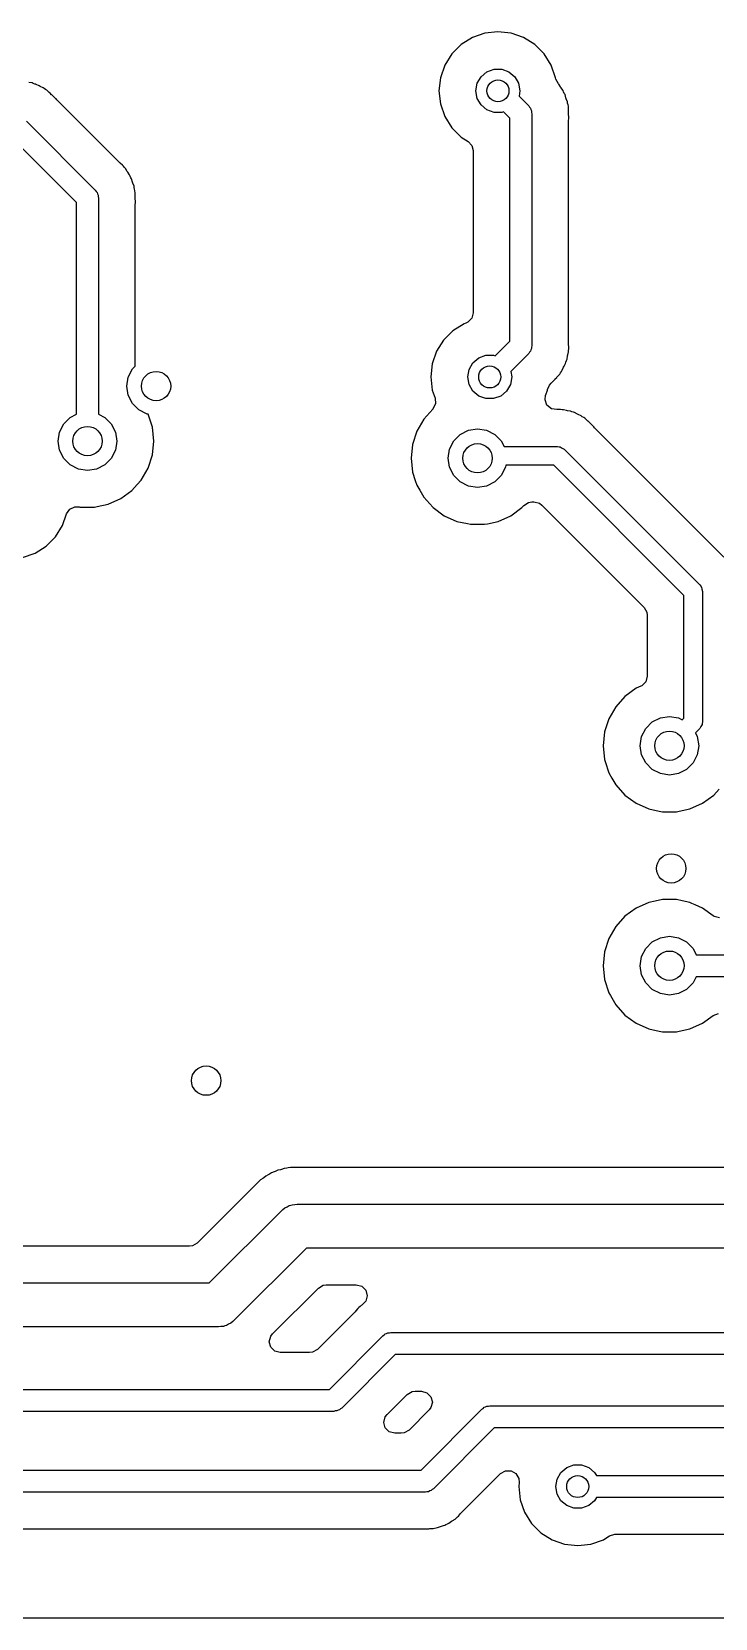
# Model space of a CAD drawing. Extents: x 44 to 146, y -87 to -25.
# Drawn here: x 97 to 106.33, y -86.75 to -65.12 of the extents above; entities that cross this region are included whole.
import ezdxf

# ---------------------------------------------------------------- set-up
doc = ezdxf.new("R2010")
doc.units = 0
doc.layers.add('BLACK', color=7, linetype='CONTINUOUS')

msp = doc.modelspace()

# ---------------------------------------------------------------- linework, layer by layer
at = {"layer": 'BLACK', "linetype": 'CONTINUOUS'}
for p, q in [((102.860238, -65.295184), (102.732684, -65.422738)), ((103.012977, -65.199211), (102.860238, -65.295184)), ((103.183247, -65.139631), (103.012977, -65.199211)), ((103.362499, -65.119435), (103.183247, -65.139631)), ((103.362501, -65.119435), (103.362499, -65.119435)), ((103.541753, -65.139631), (103.362501, -65.119435)), ((103.541754, -65.139631), (103.541753, -65.139631)), ((103.541755, -65.139632), (103.541754, -65.139631)), ((103.712022, -65.199211), (103.541755, -65.139632)), ((103.864762, -65.295184), (103.712022, -65.199211)), ((103.992316, -65.422738), (103.864762, -65.295184)), ((102.732684, -65.422738), (102.636711, -65.575477)), ((104.088289, -65.575478), (103.992316, -65.422738)), ((102.636711, -65.575477), (102.577131, -65.745747)), ((103.080592, -65.822394), (103.132687, -65.732164)), ((103.132687, -65.732164), (103.2125, -65.665192)), ((103.2125, -65.665192), (103.310406, -65.629558)), ((103.310406, -65.629558), (103.414594, -65.629558)), ((103.414594, -65.629558), (103.5125, -65.665192)), ((103.5125, -65.665192), (103.592313, -65.732164)), ((103.592313, -65.732164), (103.644408, -65.822394)), ((104.147868, -65.745745), (104.088289, -65.575478)), ((97.007721, -65.816764), (96.963807, -65.809808)), ((97.007723, -65.816764), (97.007721, -65.816764)), ((97.007726, -65.816765), (97.007723, -65.816764)), ((97.025398, -65.824412), (97.007726, -65.816765)), ((97.047504, -65.83198), (97.025398, -65.824412)), ((97.060497, -65.835317), (97.047504, -65.83198)), ((97.066169, -65.836773), (97.060497, -65.835317)), ((97.066173, -65.836775), (97.066169, -65.836773)), ((97.105146, -65.858201), (97.066173, -65.836775)), ((97.117748, -65.864375), (97.105146, -65.858201)), ((97.158564, -65.882038), (97.117748, -65.864375)), ((97.173784, -65.893844), (97.158564, -65.882038)), ((97.193315, -65.906673), (97.173784, -65.893844)), ((97.210193, -65.915952), (97.193315, -65.906673)), ((97.210196, -65.915954), (97.210193, -65.915952)), ((97.2102, -65.915957), (97.210196, -65.915954)), ((97.242613, -65.946395), (97.2102, -65.915957)), ((97.253284, -65.95551), (97.242613, -65.946395)), ((97.255834, -65.957488), (97.253284, -65.95551)), ((97.2759, -65.977554), (97.255834, -65.957488)), ((102.577131, -65.745747), (102.556935, -65.924998)), ((102.556935, -65.924998), (102.556935, -65.925001)), ((102.556935, -65.925001), (102.577131, -66.104252)), ((103.0625, -65.925), (103.080592, -65.822394)), ((103.080592, -66.027606), (103.0625, -65.925)), ((103.644408, -65.822394), (103.6625, -65.925)), ((103.6625, -65.925), (103.649329, -65.999697)), ((104.147869, -65.745748), (104.147868, -65.745745)), ((104.148523, -65.748617), (104.147869, -65.745748)), ((104.151844, -65.766167), (104.148523, -65.748617)), ((104.187567, -65.828042), (104.151844, -65.766167)), ((104.187333, -65.828225), (104.187567, -65.828042)), ((104.188663, -65.82994), (104.187333, -65.828225)), ((104.190408, -65.832962), (104.188663, -65.82994)), ((104.193081, -65.835635), (104.190408, -65.832962)), ((104.214488, -65.871834), (104.193081, -65.835635)), ((104.215719, -65.873915), (104.214488, -65.871834)), ((104.223424, -65.885645), (104.215719, -65.873915)), ((104.245443, -65.915952), (104.223424, -65.885645)), ((104.249567, -65.921628), (104.245443, -65.915952)), ((104.24957, -65.921634), (104.249567, -65.921628)), ((104.256655, -65.939527), (104.24957, -65.921634)), ((104.26694, -65.960522), (104.256655, -65.939527)), ((97.279261, -65.980811), (97.2759, -65.977554)), ((97.330002, -66.02846), (97.279261, -65.980811)), ((97.330005, -66.028465), (97.330002, -66.02846)), ((97.335978, -66.035684), (97.330005, -66.028465)), ((97.336379, -66.035351), (97.335978, -66.035684)), ((97.347184, -66.048838), (97.336379, -66.035351)), ((98.197917, -66.899571), (97.347184, -66.048838)), ((102.577131, -66.104252), (102.577131, -66.104254)), ((102.577131, -66.104254), (102.577132, -66.104255)), ((102.577132, -66.104255), (102.636711, -66.274522)), ((103.132687, -66.117836), (103.080592, -66.027606)), ((103.2125, -66.184808), (103.132687, -66.117836)), ((103.649329, -65.999697), (103.781066, -66.131434)), ((103.781066, -66.131434), (103.790939, -66.148535)), ((103.790939, -66.148535), (103.804904, -66.1625)), ((103.804904, -66.1625), (103.810015, -66.181574)), ((104.276744, -65.9771), (104.26694, -65.960522)), ((104.276745, -65.977102), (104.276744, -65.9771)), ((104.289157, -66.019826), (104.276745, -65.977102)), ((104.293701, -66.033095), (104.289157, -66.019826)), ((104.31007, -66.074438), (104.293701, -66.033095)), ((104.310071, -66.074442), (104.31007, -66.074438)), ((104.312483, -66.09354), (104.310071, -66.074442)), ((104.317225, -66.116439), (104.312483, -66.09354)), ((104.322598, -66.134931), (104.317225, -66.116439)), ((104.322907, -66.144778), (104.322598, -66.134931)), ((104.323994, -66.179382), (104.322907, -66.144778)), ((96.930866, -66.340334), (97.870666, -67.280134)), ((102.636711, -66.274522), (102.732684, -66.427262)), ((103.310406, -66.220442), (103.2125, -66.184808)), ((103.414594, -66.220442), (103.310406, -66.220442)), ((103.43748, -66.212112), (103.414594, -66.220442)), ((103.525, -66.299632), (103.43748, -66.212112)), ((103.525, -69.337868), (103.525, -66.299632)), ((103.810015, -66.181574), (103.819889, -66.198677)), ((103.819889, -66.198677), (103.819889, -66.218425)), ((103.819889, -66.218425), (103.825, -66.2375)), ((103.825, -66.2375), (103.825, -69.4)), ((104.325098, -66.193393), (104.323994, -66.179382)), ((104.3255, -66.196572), (104.325098, -66.193393)), ((104.3255, -66.224956), (104.3255, -66.196572)), ((104.325574, -66.229637), (104.3255, -66.224956)), ((104.3255, -66.325763), (104.327396, -66.308583)), ((104.3255, -69.362291), (104.3255, -66.325763)), ((104.32776, -66.299201), (104.325574, -66.229637)), ((104.326878, -66.308534), (104.32776, -66.299201)), ((104.327396, -66.308583), (104.326878, -66.308534)), ((97.6146, -67.448332), (96.762668, -66.5964)), ((102.732684, -66.427262), (102.860238, -66.554816)), ((102.860238, -66.554816), (102.954773, -66.614216)), ((102.954773, -66.614216), (103.007233, -66.670755)), ((103.007233, -66.670755), (103.0245, -66.740378)), ((103.0245, -66.740378), (103.0245, -68.950092)), ((98.208289, -66.909009), (98.197917, -66.899571)), ((98.242563, -66.937363), (98.208289, -66.909009)), ((98.242564, -66.937365), (98.242563, -66.937363)), ((98.253878, -66.952937), (98.242564, -66.937365)), ((98.26906, -66.970714), (98.253878, -66.952937)), ((98.282681, -66.984335), (98.26906, -66.970714)), ((98.282683, -66.984339), (98.282681, -66.984335)), ((98.282685, -66.984341), (98.282683, -66.984339)), ((98.305323, -67.022619), (98.282685, -66.984341)), ((98.313021, -67.03434), (98.305323, -67.022619)), ((98.339168, -67.070329), (98.313021, -67.03434)), ((98.339169, -67.070332), (98.339168, -67.070329)), ((98.346256, -67.088231), (98.339169, -67.070332)), ((98.356545, -67.109233), (98.346256, -67.088231)), ((98.366344, -67.125802), (98.356545, -67.109233)), ((98.378751, -67.16851), (98.366344, -67.125802)), ((98.383297, -67.181786), (98.378751, -67.16851)), ((98.399671, -67.223142), (98.383297, -67.181786)), ((98.402085, -67.242254), (98.399671, -67.223142)), ((98.406824, -67.265137), (98.402085, -67.242254)), ((97.6146, -70.333024), (97.6146, -67.448332)), ((97.870666, -67.280134), (97.880539, -67.297235)), ((97.880539, -67.297235), (97.894504, -67.3112)), ((97.894504, -67.3112), (97.899615, -67.330274)), ((97.899615, -67.330274), (97.909489, -67.347377)), ((97.909489, -67.347377), (97.909489, -67.367125)), ((97.909489, -67.367125), (97.9146, -67.3862)), ((97.9146, -67.3862), (97.9146, -70.333024)), ((98.412197, -67.283631), (98.406824, -67.265137)), ((98.413398, -67.321862), (98.412197, -67.283631)), ((98.413593, -67.328078), (98.413398, -67.321862)), ((98.414694, -67.342069), (98.413593, -67.328078)), ((98.4151, -67.345275), (98.414694, -67.342069)), ((98.4151, -67.34528), (98.4151, -67.345275)), ((98.4151, -67.373669), (98.4151, -67.34528)), ((98.415174, -67.37835), (98.4151, -67.373669)), ((98.4151, -67.474463), (98.416996, -67.457283)), ((98.41736, -67.447902), (98.415174, -67.37835)), ((98.416478, -67.457234), (98.41736, -67.447902)), ((98.416996, -67.457283), (98.416478, -67.457234)), ((98.4151, -69.676179), (98.4151, -67.474463)), ((103.0245, -68.950092), (103.004538, -69.024592)), ((102.747738, -69.195184), (102.620184, -69.322738)), ((102.900477, -69.099211), (102.747738, -69.195184)), ((102.924714, -69.09073), (102.900477, -69.099211)), ((102.95, -69.07913), (102.924714, -69.09073)), ((103.004538, -69.024592), (102.95, -69.07913)), ((102.620184, -69.322738), (102.524211, -69.475477)), ((103.32498, -69.537887), (103.525, -69.337868)), ((103.825, -69.4), (103.819889, -69.419074)), ((103.819889, -69.419074), (103.819889, -69.438823)), ((104.326161, -69.376313), (104.3255, -69.362291)), ((104.330347, -69.420595), (104.326161, -69.376313)), ((102.524211, -69.475477), (102.464631, -69.645747)), ((102.968092, -69.722394), (103.020187, -69.632164)), ((103.020187, -69.632164), (103.1, -69.565192)), ((103.1, -69.565192), (103.197906, -69.529558)), ((103.197906, -69.529558), (103.302094, -69.529558)), ((103.302094, -69.529558), (103.32498, -69.537887)), ((103.781066, -69.506066), (103.536829, -69.750302)), ((103.790939, -69.488964), (103.781066, -69.506066)), ((103.804904, -69.475), (103.790939, -69.488964)), ((103.810015, -69.455925), (103.804904, -69.475)), ((103.819889, -69.438823), (103.810015, -69.455925)), ((104.284627, -69.641368), (104.289413, -69.622722)), ((104.289413, -69.622722), (104.296986, -69.6006)), ((104.296986, -69.6006), (104.304636, -69.582926)), ((104.304636, -69.582926), (104.311594, -69.538987)), ((104.311594, -69.538987), (104.314437, -69.525261)), ((104.314437, -69.525261), (104.3255, -69.482177)), ((104.3255, -69.462921), (104.327335, -69.43961)), ((104.3255, -69.482177), (104.3255, -69.462921)), ((104.327335, -69.43961), (104.330347, -69.420595)), ((98.3, -69.95), (98.319577, -69.826393)), ((98.319577, -69.826393), (98.376393, -69.714886)), ((98.376393, -69.714886), (98.4151, -69.676179)), ((102.464631, -69.645747), (102.444435, -69.824998)), ((102.444435, -69.824998), (102.444435, -69.825001)), ((102.444435, -69.825001), (102.464631, -70.004253)), ((102.95, -69.825), (102.968092, -69.722394)), ((102.968092, -69.927606), (102.95, -69.825)), ((103.55, -69.825), (103.531908, -69.927606)), ((103.536829, -69.750302), (103.55, -69.825)), ((104.140634, -69.854411), (104.143863, -69.851081)), ((104.143863, -69.851081), (104.163903, -69.831042)), ((104.163903, -69.831041), (104.163911, -69.831034)), ((104.163903, -69.831042), (104.163903, -69.831041)), ((104.163911, -69.831034), (104.165885, -69.828488)), ((104.165885, -69.828488), (104.174994, -69.817821)), ((104.174994, -69.817821), (104.205448, -69.785393)), ((104.205448, -69.785393), (104.214722, -69.768521)), ((104.214722, -69.768521), (104.227559, -69.748979)), ((104.227559, -69.748979), (104.239363, -69.733763)), ((104.239363, -69.733763), (104.257028, -69.692938)), ((104.257028, -69.692938), (104.263196, -69.680347)), ((104.263196, -69.680347), (104.284627, -69.641368)), ((98.319577, -70.073607), (98.3, -69.95)), ((102.464631, -70.004253), (102.503529, -70.115417)), ((103.020187, -70.017836), (102.968092, -69.927606)), ((103.1, -70.084808), (103.020187, -70.017836)), ((103.479813, -70.017836), (103.4, -70.084808)), ((103.531908, -69.927606), (103.479813, -70.017836)), ((104.012716, -70.068991), (104.035368, -70.004255)), ((104.035368, -70.004253), (104.03723, -69.996097)), ((104.035368, -70.004255), (104.035368, -70.004253)), ((104.03723, -69.996097), (104.039247, -69.996557)), ((104.039247, -69.996557), (104.063197, -69.93553)), ((104.063197, -69.93553), (104.088109, -69.909198)), ((104.088109, -69.909198), (104.092931, -69.905207)), ((104.092931, -69.905207), (104.09294, -69.905202)), ((104.09294, -69.905202), (104.140634, -69.854411)), ((98.376393, -70.185114), (98.319577, -70.073607)), ((98.464886, -70.273607), (98.376393, -70.185114)), ((98.576393, -70.330423), (98.464886, -70.273607)), ((102.473618, -70.264329), (102.35062, -70.40093)), ((102.475827, -70.26182), (102.473618, -70.264329)), ((102.509292, -70.19233), (102.475827, -70.26182)), ((102.503529, -70.115417), (102.509292, -70.19233)), ((103.197906, -70.120442), (103.1, -70.084808)), ((103.302094, -70.120442), (103.197906, -70.120442)), ((103.4, -70.084808), (103.302094, -70.120442)), ((104.00361, -70.136237), (104.011311, -70.073005)), ((104.030494, -70.208528), (104.00361, -70.136237)), ((104.011311, -70.073005), (104.012716, -70.068991)), ((104.089921, -70.257692), (104.030494, -70.208528)), ((104.165969, -70.270556), (104.089921, -70.257692)), ((104.194865, -70.267824), (104.165969, -70.270556)), ((104.212806, -70.270666), (104.194865, -70.267824)), ((104.236113, -70.2725), (104.212806, -70.270666)), ((104.254272, -70.2725), (104.236113, -70.2725)), ((104.29559, -70.283108), (104.254272, -70.2725)), ((104.309331, -70.285953), (104.29559, -70.283108)), ((97.384177, -70.576393), (97.440993, -70.464886)), ((97.440993, -70.464886), (97.529486, -70.376393)), ((97.529486, -70.376393), (97.6146, -70.333024)), ((97.9146, -70.333024), (97.999714, -70.376393)), ((97.999714, -70.376393), (98.088207, -70.464886)), ((98.088207, -70.464886), (98.145023, -70.576393)), ((98.59217, -70.332921), (98.576393, -70.330423)), ((98.650274, -70.511744), (98.59217, -70.332921)), ((102.35062, -70.40093), (102.255973, -70.564865)), ((104.351452, -70.292624), (104.309331, -70.285953)), ((104.351461, -70.292627), (104.351452, -70.292624)), ((104.368127, -70.299839), (104.351461, -70.292627)), ((104.390243, -70.307411), (104.368127, -70.299839)), ((104.407833, -70.311927), (104.390243, -70.307411)), ((104.407835, -70.311928), (104.407833, -70.311927)), ((104.445214, -70.332478), (104.407835, -70.311928)), ((104.457806, -70.338647), (104.445214, -70.332478)), ((104.496962, -70.355592), (104.457806, -70.338647)), ((104.511309, -70.366721), (104.496962, -70.355592)), ((104.53085, -70.379556), (104.511309, -70.366721)), ((104.546765, -70.388305), (104.53085, -70.379556)), ((104.577857, -70.417503), (104.546765, -70.388305)), ((104.588536, -70.426624), (104.577857, -70.417503)), ((104.590795, -70.428376), (104.588536, -70.426624)), ((104.610087, -70.447668), (104.590795, -70.428376)), ((104.613447, -70.450924), (104.610087, -70.447668)), ((104.66234, -70.496838), (104.613447, -70.450924)), ((104.662341, -70.49684), (104.66234, -70.496838)), ((104.668319, -70.504065), (104.662341, -70.49684)), ((97.3646, -70.7), (97.384177, -70.576393)), ((97.384177, -70.823607), (97.3646, -70.7)), ((98.145023, -70.576393), (98.1646, -70.7)), ((98.1646, -70.7), (98.145023, -70.823607)), ((98.67006, -70.7), (98.650274, -70.511744)), ((98.650274, -70.888256), (98.67006, -70.7)), ((102.25597, -70.564872), (102.197476, -70.744896)), ((102.255973, -70.564865), (102.25597, -70.564872)), ((102.702728, -70.809544), (102.759544, -70.698037)), ((102.759544, -70.698037), (102.848037, -70.609544)), ((102.848037, -70.609544), (102.959544, -70.552728)), ((102.959544, -70.552728), (103.083151, -70.533151)), ((103.083151, -70.533151), (103.206758, -70.552728)), ((103.206758, -70.552728), (103.318265, -70.609544)), ((103.318265, -70.609544), (103.406758, -70.698037)), ((103.406758, -70.698037), (103.444954, -70.773)), ((104.668752, -70.503706), (104.668319, -70.504065)), ((104.679327, -70.516908), (104.668752, -70.503706)), ((106.442824, -72.280405), (104.679327, -70.516908)), ((97.440993, -70.935114), (97.384177, -70.823607)), ((98.145023, -70.823607), (98.088207, -70.935114)), ((98.591779, -71.068284), (98.650274, -70.888256)), ((102.197476, -70.744896), (102.177691, -70.933151)), ((102.177691, -70.933151), (102.197476, -71.121405)), ((102.683151, -70.933151), (102.702728, -70.809544)), ((102.702728, -71.056758), (102.683151, -70.933151)), ((103.444954, -70.773), (104.175, -70.773)), ((104.175, -70.773), (104.197452, -70.776227)), ((104.197452, -70.776227), (104.201996, -70.775903)), ((104.201996, -70.775903), (104.204427, -70.77723)), ((104.204427, -70.77723), (104.21078, -70.778144)), ((104.21078, -70.778144), (104.237217, -70.795134)), ((104.237217, -70.795134), (104.264803, -70.810197)), ((104.264803, -70.810197), (106.114802, -72.660197)), ((97.529486, -71.023607), (97.440993, -70.935114)), ((97.640993, -71.080423), (97.529486, -71.023607)), ((97.7646, -71.1), (97.640993, -71.080423)), ((97.888207, -71.080423), (97.7646, -71.1)), ((97.999714, -71.023607), (97.888207, -71.080423)), ((98.088207, -70.935114), (97.999714, -71.023607)), ((98.497133, -71.232216), (98.591779, -71.068284)), ((102.197476, -71.121405), (102.235036, -71.237001)), ((102.759544, -71.168265), (102.702728, -71.056758)), ((103.463574, -71.056758), (103.406758, -71.168265)), ((103.468287, -71.027), (103.463574, -71.056758)), ((104.122394, -71.027), (103.468287, -71.027)), ((105.898, -72.802605), (104.122394, -71.027)), ((98.370471, -71.372888), (98.443136, -71.292186)), ((98.443136, -71.292186), (98.49713, -71.23222)), ((98.49713, -71.23222), (98.497131, -71.232218)), ((98.497131, -71.232218), (98.497133, -71.232216)), ((102.235036, -71.237001), (102.255972, -71.301435)), ((102.255972, -71.301435), (102.295232, -71.369435)), ((102.848037, -71.256758), (102.759544, -71.168265)), ((102.959544, -71.313574), (102.848037, -71.256758)), ((103.083151, -71.333151), (102.959544, -71.313574)), ((103.206758, -71.313574), (103.083151, -71.333151)), ((103.318265, -71.256758), (103.206758, -71.313574)), ((103.406758, -71.168265), (103.318265, -71.256758)), ((97.898604, -71.592134), (98.044403, -71.561144)), ((98.044403, -71.561144), (98.21733, -71.484151)), ((98.21733, -71.484151), (98.370471, -71.372888)), ((102.295232, -71.369435), (102.35062, -71.465371)), ((102.35062, -71.465371), (102.472716, -71.60097)), ((103.689022, -71.606039), (103.71535, -71.576799)), ((103.71535, -71.576799), (103.780035, -71.534792)), ((103.780035, -71.534792), (103.826078, -71.5275)), ((103.826078, -71.5275), (103.853363, -71.5275)), ((103.853363, -71.5275), (103.927863, -71.547462)), ((103.927863, -71.547462), (103.958722, -71.571141)), ((103.958722, -71.571141), (105.353859, -72.966278)), ((97.425789, -71.849522), (97.480477, -71.693232)), ((97.480477, -71.693232), (97.523921, -71.62951)), ((97.523921, -71.62951), (97.593411, -71.596045)), ((97.593411, -71.596045), (97.652095, -71.596703)), ((97.652095, -71.596703), (97.657822, -71.597921)), ((97.657822, -71.597921), (97.669952, -71.6005)), ((97.669952, -71.6005), (97.669954, -71.6005)), ((97.669954, -71.6005), (97.859248, -71.6005)), ((97.859248, -71.6005), (97.898604, -71.592134)), ((102.472716, -71.60097), (102.47728, -71.606039)), ((102.47728, -71.606039), (102.630421, -71.717302)), ((102.630421, -71.717302), (102.803348, -71.794295)), ((102.803348, -71.794295), (102.944466, -71.82429)), ((103.217155, -71.825285), (103.362954, -71.794295)), ((103.362954, -71.794295), (103.535881, -71.717302)), ((103.535881, -71.717302), (103.689022, -71.606039)), ((97.202262, -72.129816), (97.329816, -72.002262)), ((97.329816, -72.002262), (97.425789, -71.849522)), ((102.944466, -71.82429), (102.988503, -71.833651)), ((102.988503, -71.833651), (102.988505, -71.833651)), ((102.988505, -71.833651), (103.177799, -71.833651)), ((103.177799, -71.833651), (103.217155, -71.825285)), ((96.879255, -72.285368), (97.049522, -72.225789)), ((97.049522, -72.225789), (97.202262, -72.129816)), ((106.114802, -72.660197), (106.128394, -72.678354)), ((105.898, -74.474394), (105.898, -72.802605)), ((106.128394, -72.678354), (106.131839, -72.681339)), ((106.131839, -72.681339), (106.132619, -72.683998)), ((106.132619, -72.683998), (106.136465, -72.689135)), ((106.136465, -72.689135), (106.143145, -72.719843)), ((106.143145, -72.719843), (106.152, -72.75)), ((106.152, -72.75), (106.152, -74.527)), ((105.353859, -72.966278), (105.392423, -73.033073)), ((105.392423, -73.033073), (105.3975, -73.071637)), ((105.3975, -73.071637), (105.3975, -73.904199)), ((105.3975, -73.904199), (105.377538, -73.978699)), ((105.247273, -74.067846), (105.094127, -74.179113)), ((105.309106, -74.040316), (105.247273, -74.067846)), ((105.323, -74.033237), (105.309106, -74.040316)), ((105.377538, -73.978699), (105.323, -74.033237)), ((104.967469, -74.319779), (104.872822, -74.483714)), ((105.094127, -74.179113), (104.967469, -74.319779)), ((104.872819, -74.483721), (104.814325, -74.663745)), ((104.872822, -74.483714), (104.872819, -74.483721)), ((105.376393, -74.616886), (105.464886, -74.528393)), ((105.464886, -74.528393), (105.576393, -74.471577)), ((105.576393, -74.471577), (105.7, -74.452)), ((105.7, -74.452), (105.823607, -74.471577)), ((105.823607, -74.471577), (105.874755, -74.497638)), ((105.874755, -74.497638), (105.898, -74.474394)), ((106.129861, -74.589223), (106.114802, -74.616803)), ((106.146856, -74.56278), (106.129861, -74.589223)), ((106.147769, -74.556427), (106.146856, -74.56278)), ((106.149097, -74.553996), (106.147769, -74.556427)), ((106.152, -74.527), (106.148772, -74.549452)), ((106.148772, -74.549452), (106.149097, -74.553996)), ((104.814325, -74.663745), (104.79454, -74.852)), ((105.3, -74.852), (105.319577, -74.728393)), ((105.319577, -74.728393), (105.376393, -74.616886)), ((106.114802, -74.616803), (106.054361, -74.677244)), ((106.054361, -74.677244), (106.080423, -74.728393)), ((106.080423, -74.728393), (106.1, -74.852)), ((104.79454, -74.852), (104.814325, -75.040254)), ((104.814325, -75.040254), (104.823015, -75.066998)), ((105.319577, -74.975607), (105.3, -74.852)), ((105.376393, -75.087114), (105.319577, -74.975607)), ((106.080423, -74.975607), (106.023607, -75.087114)), ((106.1, -74.852), (106.080423, -74.975607)), ((104.823015, -75.066998), (104.872821, -75.220284)), ((104.872821, -75.220284), (104.916481, -75.295906)), ((105.464886, -75.175607), (105.376393, -75.087114)), ((105.576393, -75.232423), (105.464886, -75.175607)), ((105.7, -75.252), (105.576393, -75.232423)), ((105.823607, -75.232423), (105.7, -75.252)), ((105.935114, -75.175607), (105.823607, -75.232423)), ((106.023607, -75.087114), (105.935114, -75.175607)), ((104.916481, -75.295906), (104.967469, -75.38422)), ((104.967469, -75.38422), (105.094127, -75.524886)), ((106.305871, -75.524888), (106.379342, -75.44329)), ((105.094127, -75.524886), (105.094129, -75.524888)), ((105.094129, -75.524888), (105.24727, -75.636151)), ((105.24727, -75.636151), (105.420197, -75.713144)), ((105.979803, -75.713144), (106.15273, -75.636151)), ((106.15273, -75.636151), (106.305871, -75.524888)), ((105.420197, -75.713144), (105.561315, -75.743139)), ((105.561315, -75.743139), (105.605352, -75.7525)), ((105.605352, -75.7525), (105.605354, -75.7525)), ((105.605354, -75.7525), (105.794648, -75.7525)), ((105.794648, -75.7525), (105.834004, -75.744134)), ((105.834004, -75.744134), (105.979803, -75.713144)), ((105.505392, -76.970747), (105.420197, -76.988856)), ((105.605352, -76.9495), (105.505392, -76.970747)), ((105.605354, -76.9495), (105.605352, -76.9495)), ((105.794646, -76.9495), (105.605354, -76.9495)), ((105.794648, -76.9495), (105.794646, -76.9495)), ((105.87336, -76.966231), (105.794648, -76.9495)), ((105.979803, -76.988856), (105.87336, -76.966231)), ((105.094127, -77.177113), (104.967469, -77.317779)), ((105.247272, -77.065847), (105.094127, -77.177113)), ((105.420194, -76.988857), (105.247272, -77.065847)), ((105.420195, -76.988856), (105.420194, -76.988857)), ((105.420197, -76.988856), (105.420195, -76.988856)), ((106.006099, -77.000564), (105.979803, -76.988856)), ((106.050161, -77.020182), (106.006099, -77.000564)), ((106.15273, -77.065849), (106.050161, -77.020182)), ((106.297528, -77.17105), (106.15273, -77.065849)), ((106.310598, -77.179538), (106.297528, -77.17105)), ((106.385098, -77.1995), (106.310598, -77.179538)), ((104.967469, -77.317779), (104.872822, -77.481714)), ((104.872819, -77.481721), (104.814325, -77.661745)), ((104.872822, -77.481714), (104.872819, -77.481721)), ((105.319577, -77.726393), (105.376393, -77.614886)), ((105.376393, -77.614886), (105.464886, -77.526393)), ((105.464886, -77.526393), (105.576393, -77.469577)), ((105.576393, -77.469577), (105.7, -77.45)), ((105.7, -77.45), (105.823607, -77.469577)), ((105.823607, -77.469577), (105.935114, -77.526393)), ((105.935114, -77.526393), (106.023607, -77.614886)), ((106.023607, -77.614886), (106.066975, -77.7)), ((104.814325, -77.661745), (104.79454, -77.85)), ((104.79454, -77.85), (104.814325, -78.038254)), ((105.3, -77.85), (105.319577, -77.726393)), ((105.319577, -77.973607), (105.3, -77.85)), ((106.066975, -77.7), (110.837868, -77.7)), ((104.814325, -78.038254), (104.814326, -78.038256)), ((104.814326, -78.038256), (104.872821, -78.218284)), ((105.376393, -78.085114), (105.319577, -77.973607)), ((106.066975, -78), (106.023607, -78.085114)), ((110.9, -78), (106.066975, -78)), ((104.872821, -78.218284), (104.894795, -78.256344)), ((104.894795, -78.256344), (104.967469, -78.38222)), ((105.464886, -78.173607), (105.376393, -78.085114)), ((105.576393, -78.230423), (105.464886, -78.173607)), ((105.7, -78.25), (105.576393, -78.230423)), ((105.823607, -78.230423), (105.7, -78.25)), ((105.935114, -78.173607), (105.823607, -78.230423)), ((106.023607, -78.085114), (105.935114, -78.173607)), ((104.967469, -78.38222), (105.094127, -78.522886)), ((106.29752, -78.528955), (106.369523, -78.501316)), ((105.094127, -78.522886), (105.094129, -78.522888)), ((105.094129, -78.522888), (105.24727, -78.634151)), ((105.24727, -78.634151), (105.420197, -78.711144)), ((105.420197, -78.711144), (105.561315, -78.741139)), ((105.834004, -78.742134), (105.979803, -78.711144)), ((105.979803, -78.711144), (106.15273, -78.634151)), ((106.15273, -78.634151), (106.29752, -78.528955)), ((105.561315, -78.741139), (105.605352, -78.7505)), ((105.605352, -78.7505), (105.605354, -78.7505)), ((105.605354, -78.7505), (105.794648, -78.7505)), ((105.794648, -78.7505), (105.834004, -78.742134)), ((100.310279, -80.662032), (100.27548, -80.674209)), ((100.325708, -80.655642), (100.310279, -80.662032)), ((100.358941, -80.639639), (100.325708, -80.655642)), ((100.39489, -80.631433), (100.358941, -80.639639)), ((100.410937, -80.62681), (100.39489, -80.631433)), ((100.445739, -80.614633), (100.410937, -80.62681)), ((100.445741, -80.614632), (100.445739, -80.614633)), ((100.482391, -80.610502), (100.445741, -80.614632)), ((100.498854, -80.607704), (100.482391, -80.610502)), ((100.534798, -80.599501), (100.498854, -80.607704)), ((100.534805, -80.5995), (100.534798, -80.599501)), ((100.534806, -80.5995), (100.534805, -80.5995)), ((100.715195, -80.5995), (100.534806, -80.5995)), ((107.182705, -80.5995), (100.715195, -80.5995)), ((100.122739, -80.770182), (99.262063, -81.630859)), ((100.153956, -80.750568), (100.122739, -80.770182)), ((100.167581, -80.740901), (100.153956, -80.750568)), ((100.196414, -80.717907), (100.167581, -80.740901)), ((100.196418, -80.717905), (100.196414, -80.717907)), ((100.229641, -80.701905), (100.196418, -80.717905)), ((100.244258, -80.693827), (100.229641, -80.701905)), ((100.27548, -80.674209), (100.244258, -80.693827)), ((99.425736, -82.175), (100.412868, -81.187868)), ((100.412868, -81.187868), (100.420364, -81.181643)), ((100.420364, -81.181643), (100.422891, -81.178297)), ((100.422891, -81.178297), (100.428797, -81.174639)), ((100.428797, -81.174639), (100.455459, -81.1525)), ((100.455459, -81.1525), (100.487165, -81.1385)), ((100.487165, -81.1385), (100.516628, -81.120258)), ((100.516628, -81.120258), (100.537182, -81.116415)), ((100.537182, -81.116415), (100.556315, -81.107968)), ((100.556315, -81.107968), (100.590935, -81.106367)), ((100.590935, -81.106367), (100.625, -81.1)), ((100.625, -81.1), (107.451736, -81.1)), ((99.156704, -81.6745), (94.918296, -81.6745)), ((99.195268, -81.669423), (99.156704, -81.6745)), ((99.262063, -81.630859), (99.195268, -81.669423)), ((100.749264, -81.7), (99.762132, -82.687132)), ((107.576, -81.7), (100.749264, -81.7)), ((94.649264, -82.175), (99.425736, -82.175)), ((100.286937, -82.870141), (100.912937, -82.244141)), ((100.912937, -82.244141), (100.979732, -82.205577)), ((100.979732, -82.205577), (101.018296, -82.2005)), ((101.018296, -82.2005), (101.429336, -82.2005)), ((101.429336, -82.2005), (101.503836, -82.220462)), ((101.503836, -82.220462), (101.558374, -82.275)), ((101.558374, -82.275), (101.578336, -82.3495)), ((101.578336, -82.3495), (101.558374, -82.424)), ((101.413368, -82.566684), (100.899195, -83.080859)), ((101.422813, -82.556305), (101.413368, -82.566684)), ((101.451163, -82.522037), (101.422813, -82.556305)), ((101.466744, -82.510716), (101.451163, -82.522037)), ((101.484511, -82.495541), (101.466744, -82.510716)), ((101.498133, -82.481919), (101.484511, -82.495541)), ((101.498135, -82.481918), (101.498133, -82.481919)), ((101.505182, -82.477751), (101.498135, -82.481918)), ((101.558374, -82.424), (101.505182, -82.477751)), ((99.55, -82.775), (94.525, -82.775)), ((99.584064, -82.768632), (99.55, -82.775)), ((99.618685, -82.767032), (99.584064, -82.768632)), ((99.637816, -82.758584), (99.618685, -82.767032)), ((99.658372, -82.754742), (99.637816, -82.758584)), ((99.687838, -82.736497), (99.658372, -82.754742)), ((99.719541, -82.722499), (99.687838, -82.736497)), ((99.7462, -82.700361), (99.719541, -82.722499)), ((99.752109, -82.696703), (99.7462, -82.700361)), ((99.754636, -82.693356), (99.752109, -82.696703)), ((99.762132, -82.687132), (99.754636, -82.693356)), ((100.243296, -82.9755), (100.263258, -82.901)), ((100.263258, -83.05), (100.243296, -82.9755)), ((100.263258, -82.901), (100.286937, -82.870141)), ((101.062868, -83.625), (101.793934, -82.893934)), ((101.793934, -82.893934), (101.811035, -82.88406)), ((101.811035, -82.88406), (101.825, -82.870096)), ((101.825, -82.870096), (101.844074, -82.864984)), ((101.844074, -82.864984), (101.861177, -82.855111)), ((101.861177, -82.855111), (101.880925, -82.855111)), ((101.880925, -82.855111), (101.9, -82.85)), ((101.9, -82.85), (110.155668, -82.85)), ((100.317796, -83.104538), (100.263258, -83.05)), ((100.392296, -83.1245), (100.317796, -83.104538)), ((100.793836, -83.1245), (100.392296, -83.1245)), ((100.8324, -83.119423), (100.793836, -83.1245)), ((100.899195, -83.080859), (100.8324, -83.119423)), ((101.962132, -83.15), (101.231066, -83.881066)), ((110.2178, -83.15), (101.962132, -83.15)), ((93.683132, -83.625), (101.062868, -83.625)), ((102.125805, -83.694141), (102.1926, -83.655577)), ((102.1926, -83.655577), (102.231164, -83.6505)), ((102.231164, -83.6505), (102.319836, -83.6505)), ((102.319836, -83.6505), (102.394336, -83.670462)), ((102.394336, -83.670462), (102.448874, -83.725)), ((101.2, -83.904904), (101.180925, -83.910015)), ((101.213964, -83.890939), (101.2, -83.904904)), ((101.231066, -83.881066), (101.213964, -83.890939)), ((101.849804, -83.970141), (101.915087, -83.904859)), ((101.915087, -83.904859), (102.125805, -83.694141)), ((102.425195, -83.904859), (102.149195, -84.180859)), ((102.312868, -84.725), (103.143934, -83.893934)), ((102.448874, -83.874), (102.425195, -83.904859)), ((102.448874, -83.725), (102.468836, -83.7995)), ((102.468836, -83.7995), (102.448874, -83.874)), ((103.143934, -83.893934), (103.161035, -83.88406)), ((103.161035, -83.88406), (103.175, -83.870096)), ((103.175, -83.870096), (103.194074, -83.864984)), ((103.194074, -83.864984), (103.211177, -83.855111)), ((103.211177, -83.855111), (103.230925, -83.855111)), ((103.230925, -83.855111), (103.25, -83.85)), ((103.25, -83.85), (111.837868, -83.85)), ((101.125, -83.925), (93.621, -83.925)), ((101.144075, -83.919889), (101.125, -83.925)), ((101.163823, -83.919889), (101.144075, -83.919889)), ((101.180925, -83.910015), (101.163823, -83.919889)), ((101.806163, -84.0755), (101.826125, -84.001)), ((101.826125, -84.15), (101.806163, -84.0755)), ((101.826125, -84.001), (101.849804, -83.970141)), ((101.880663, -84.204538), (101.826125, -84.15)), ((101.955163, -84.2245), (101.880663, -84.204538)), ((102.043836, -84.2245), (101.955163, -84.2245)), ((102.0824, -84.219423), (102.043836, -84.2245)), ((102.149195, -84.180859), (102.0824, -84.219423)), ((103.312132, -84.15), (102.481066, -84.981066)), ((111.9, -84.15), (103.312132, -84.15)), ((90.962132, -84.725), (102.312868, -84.725)), ((102.861619, -85.308325), (103.397239, -84.772705)), ((103.397239, -84.772705), (103.464033, -84.734143)), ((103.464033, -84.734143), (103.541161, -84.734143)), ((103.541161, -84.734143), (103.607956, -84.772707)), ((103.607956, -84.772707), (103.64652, -84.839502)), ((104.168092, -84.847394), (104.220187, -84.757164)), ((104.220187, -84.757164), (104.3, -84.690192)), ((104.3, -84.690192), (104.397906, -84.654558)), ((104.397906, -84.654558), (104.502094, -84.654558)), ((104.502094, -84.654558), (104.6, -84.690192)), ((104.6, -84.690192), (104.679813, -84.757164)), ((104.679813, -84.757164), (104.704545, -84.8)), ((102.481066, -84.981066), (102.463964, -84.990939)), ((103.65066, -84.894748), (103.644435, -84.949997)), ((103.644435, -84.949997), (103.644435, -84.950001)), ((103.644435, -84.950001), (103.664631, -85.129252)), ((103.64652, -84.839502), (103.65066, -84.894748)), ((104.15, -84.95), (104.168092, -84.847394)), ((104.168092, -85.052606), (104.15, -84.95)), ((104.704545, -84.8), (118.595455, -84.8)), ((102.375, -85.025), (90.9, -85.025)), ((102.394075, -85.019889), (102.375, -85.025)), ((102.413823, -85.019889), (102.394075, -85.019889)), ((102.430925, -85.010015), (102.413823, -85.019889)), ((102.45, -85.004904), (102.430925, -85.010015)), ((102.463964, -84.990939), (102.45, -85.004904)), ((103.664631, -85.129252), (103.664631, -85.129254)), ((103.664631, -85.129254), (103.664632, -85.129255)), ((103.664632, -85.129255), (103.724211, -85.299522)), ((104.220187, -85.142836), (104.168092, -85.052606)), ((104.3, -85.209808), (104.220187, -85.142836)), ((104.679813, -85.142836), (104.6, -85.209808)), ((104.704545, -85.1), (104.679813, -85.142836)), ((118.595455, -85.1), (104.704545, -85.1)), ((102.726862, -85.423418), (102.738553, -85.415738)), ((102.738553, -85.415738), (102.776865, -85.393081)), ((102.776865, -85.393081), (102.790484, -85.37946)), ((102.790484, -85.37946), (102.808256, -85.364282)), ((102.808256, -85.364282), (102.823837, -85.352963)), ((102.823837, -85.352963), (102.852191, -85.318687)), ((102.852191, -85.318687), (102.861619, -85.308325)), ((103.724211, -85.299522), (103.820184, -85.452262)), ((104.397906, -85.245442), (104.3, -85.209808)), ((104.502094, -85.245442), (104.397906, -85.245442)), ((104.6, -85.209808), (104.502094, -85.245442)), ((90.937708, -85.5255), (102.286734, -85.5255)), ((102.286734, -85.5255), (102.303912, -85.527396)), ((102.303912, -85.527396), (102.303961, -85.526878)), ((102.303961, -85.526878), (102.313295, -85.527759)), ((102.313295, -85.527759), (102.313296, -85.52776)), ((102.313296, -85.52776), (102.313296, -85.527759)), ((102.313296, -85.527759), (102.313297, -85.52776)), ((102.313297, -85.52776), (102.364172, -85.526161)), ((102.364172, -85.526161), (102.382849, -85.525573)), ((102.382849, -85.525573), (102.38753, -85.5255)), ((102.38753, -85.5255), (102.415921, -85.5255)), ((102.415921, -85.5255), (102.415925, -85.5255)), ((102.415925, -85.5255), (102.419128, -85.525095)), ((102.419128, -85.525095), (102.433122, -85.523994)), ((102.433122, -85.523994), (102.468773, -85.522873)), ((102.468773, -85.522873), (102.477569, -85.522597)), ((102.477569, -85.522597), (102.496063, -85.517223)), ((102.496063, -85.517223), (102.51894, -85.512485)), ((102.51894, -85.512485), (102.538058, -85.510071)), ((102.538058, -85.510071), (102.579417, -85.493694)), ((102.579417, -85.493694), (102.592687, -85.489152)), ((102.592687, -85.489152), (102.620097, -85.481188)), ((102.620097, -85.481188), (102.635392, -85.476746)), ((102.635392, -85.476746), (102.635393, -85.476745)), ((102.635393, -85.476745), (102.635398, -85.476744)), ((102.635398, -85.476744), (102.651975, -85.466939)), ((102.651975, -85.466939), (102.672966, -85.456656)), ((102.672966, -85.456656), (102.690871, -85.449568)), ((102.690871, -85.449568), (102.726862, -85.423418)), ((103.820184, -85.452262), (103.947738, -85.579816)), ((103.947738, -85.579816), (104.100478, -85.675789)), ((104.799522, -85.675789), (104.861777, -85.636671)), ((104.861777, -85.636671), (104.882998, -85.623338)), ((104.882998, -85.623338), (104.9567, -85.600604)), ((104.9567, -85.600604), (104.962271, -85.6005)), ((104.962271, -85.6005), (118.337729, -85.6005)), ((104.100478, -85.675789), (104.270745, -85.735368)), ((104.270745, -85.735368), (104.360372, -85.745466)), ((104.360372, -85.745466), (104.449999, -85.755565)), ((104.449999, -85.755565), (104.45, -85.755565)), ((104.45, -85.755565), (104.450001, -85.755565)), ((104.450001, -85.755565), (104.494813, -85.750515)), ((104.494813, -85.750515), (104.629255, -85.735368)), ((104.629255, -85.735368), (104.799522, -85.675789)), ((140.708881, -86.7455), (48.864128, -86.7455))]:
    msp.add_line(p, q, dxfattribs=at)
at = {"layer": 'BLACK'}
for centre, radius in [((103.3625, -65.925), 0.15), ((98.7, -69.95), 0.2), ((103.25, -69.825), 0.15), ((97.7646, -70.7), 0.2), ((103.083151, -70.933151), 0.2), ((105.7, -74.852), 0.2), ((105.725, -76.525), 0.2), ((105.7, -77.85), 0.2), ((99.382778, -79.417222), 0.2), ((104.45, -84.95), 0.15)]:
    msp.add_circle(centre, radius, dxfattribs=at)

doc.saveas('drawing.dxf')
